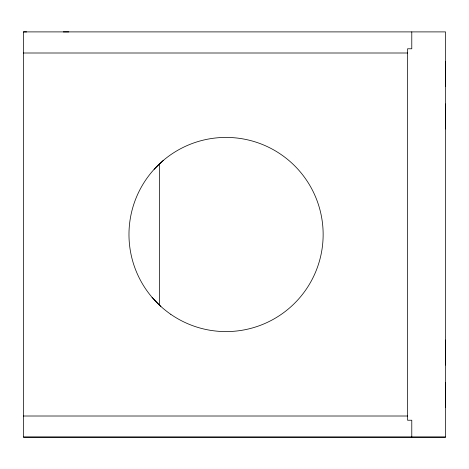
<?xml version="1.0" encoding="UTF-8"?>
<svg xmlns="http://www.w3.org/2000/svg" width="469" height="469" viewBox="0 0 469 469"><rect width="100%" height="100%" fill="white"/><g stroke="black" fill="none" stroke-linecap="round" stroke-linejoin="round"><path stroke-width="0.7" d="M445.55 407.561L445.55 382.528M445.55 365.052L445.55 340.025M445.55 128.969L445.55 103.942M445.55 86.46L445.55 61.433M154.125 169.309L163.247 160.474M63.309 31.904L68.82 31.898M23.45 31.898L445.55 31.898L445.55 437.114L23.45 437.114L23.45 31.898L26.61 31.904M23.45 53.003L407.561 53.003M23.45 416.009L407.561 416.009M23.45 437.114L445.55 437.114M152.032 297.317L160.861 306.439M411.782 31.898L411.782 48.782L407.561 48.782L407.561 420.23L411.782 420.23L411.782 437.044M159.513 164.091L159.513 305.043M170.81 314.336A97.083 97.083 0 0 0 322.819 242.438A97.083 97.083 0 0 0 184.546 146.744A97.083 97.083 0 0 0 170.81 314.336"/></g></svg>
